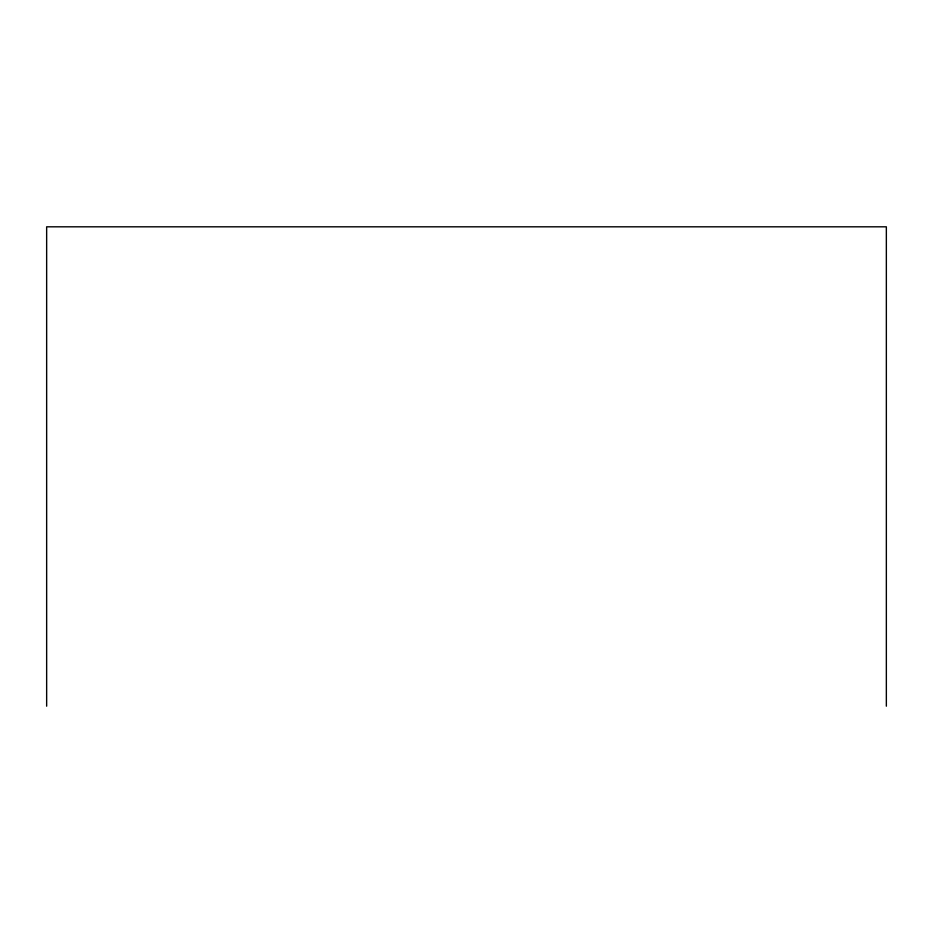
<?xml version="1.0" encoding="UTF-8"?>
<svg xmlns="http://www.w3.org/2000/svg" width="933" height="933" viewBox="0 0 933 933"><rect width="100%" height="100%" fill="white"/><g stroke="black" fill="none" stroke-linecap="round" stroke-linejoin="round"><path stroke-width="1.4" d="M886.35 706.188L886.35 226.812L46.65 226.812L46.65 706.188"/></g></svg>
